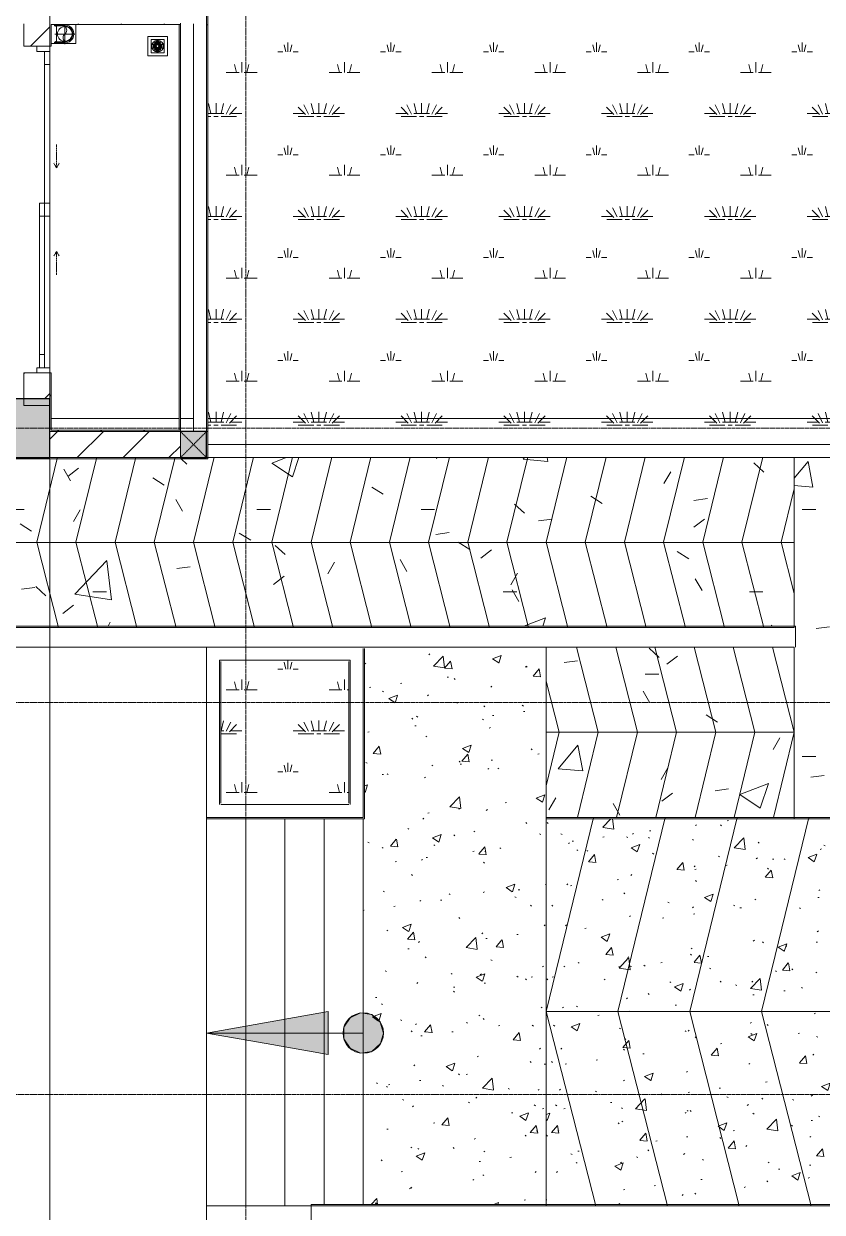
# Model space of a CAD drawing. Header units: millimetres. Extents: x 5121 to 246734, y -48180 to 129206.
# Drawn here: x 53253 to 59368, y 47536 to 56633 of the extents above; entities that cross this region are included whole.
import ezdxf

# ---------------------------------------------------------------- set-up
doc = ezdxf.new("R2010")
doc.units = ezdxf.units.MM
for name, pattern in [('Dash', [6, 3, -3]), ('Grid Line', [22.225, 12.7, -3.175, 3.175, -3.175]), ('IMPORT-CENTER _3_', [10.16, 6.35, -1.27, 1.27, -1.27])]:
    doc.linetypes.add(name, pattern=pattern)
for name, color, linetype, lineweight in [('0-1', 7, 'Continuous', 5), ('A-DETL-THIN', 151, 'Continuous', 9), ('A-DOOR', 31, 'Continuous', 9), ('A-DOOR-FRAM', 31, 'Continuous', 9), ('A-DOOR-HDLN', 31, 'Dash', 9), ('A-FLOR', 192, 'Continuous', 9), ('A-FLOR-1', 50, 'Continuous', 9), ('A-FLOR-PATT', 8, 'Continuous', 9), ('A-WALL', 113, 'Continuous', 9), ('A-WALL-1', 250, 'Continuous', 18), ('A-WALL-FNSH-1', 50, 'Continuous', 9), ('A-WALL-PATT-2', 50, 'Continuous', 9), ('A-WALL-PATT-3', 111, 'Continuous', 9), ('G-IMPT', 8, 'Continuous', 9), ('G-IMPT-2', 8, 'IMPORT-CENTER _3_', 9), ('I-WALL-1', 50, 'Continuous', 9), ('M-EQPM', 50, 'Continuous', 9), ('S-COLS', 52, 'Continuous', 9), ('S-COLS-1', 7, 'Continuous', 5), ('S-COLS-2', 10, 'Continuous', 25), ('S-COLS-5', 52, 'Continuous', 25), ('S-COLS-6', 52, 'Dash', 9), ('S-COLS-HDLN', 52, 'Dash', 9), ('S-GRID-1', 1, 'Grid Line', 9), ('S-STRS', 31, 'Continuous', 9), ('S-STRS-ANNO', 31, 'Continuous', 9)]:
    doc.layers.add(name, color=color, linetype=linetype, lineweight=lineweight)
pattern_1 = [(45, (0, 0), (-164.4023, 164.4023), [])]
pattern_2 = [(45, (0, 0), (-175.3625, 175.3625), [])]
pattern_3 = [(0, (236.2, 15.75), (787.4, 787.4), [118.11, -23.622, 31.496, -23.622, -590.55]), (0, (236.2, 15.75), (787.4, 787.4), [-196.85, 118.11, -472.44]), (0, (196.85, 39.4), (787.4, 787.4), [78.74, -59.055, 118.11, -59.055, -472.44]), (0, (196.85, 39.4), (787.4, 787.4), [-314.96, 78.74, -393.7]), (0, (472.44, 354.3), (787.4, 787.4), [98.425, -39.37, 98.425, -551.18]), (0, (78.74, 511.8), (787.4, 787.4), [39.37, -78.74, 39.37, -629.92]), (90, (157.5, 511.8), (-787.4, 787.4), [70.866, -716.534]), (90, (393.7, 39.4), (-787.4, 787.4), [78.74, -708.66]), (90, (590.55, 354.3), (-787.4, 787.4), [78.74, -708.66]), (45, (496.06, 31.5), (0, 787.4), [78.74, -1034.812]), (135, (291.34, 31.5), (-787.4, 6e-14), [78.74, -1034.812]), (63.435, (472.44, 35.43), (-0.0007, 787.4), [78.74, -1681.94]), (75.964, (433.07, 39.37), (-0.00383, 787.3999), [78.74, -3167.793]), (75.964, (629.92, 354.33), (-0.00383, 787.3999), [62.992, -3183.541]), (75.964, (173.23, 511.81), (-0.00383, 787.3999), [55.118, -3191.415]), (104.036, (354.33, 39.37), (0.00383, 787.3999), [78.74, -3167.793]), (104.036, (551.18, 354.33), (0.00383, 787.3999), [62.992, -3183.541]), (104.036, (141.73, 511.81), (0.00383, 787.3999), [55.118, -3191.415]), (116.565, (314.96, 35.43), (0.0007, 787.4), [78.74, -1681.939])]

# ---------------------------------------------------------------- blocks, each defined once
blk = doc.blocks.new('NCV_TKTC_KET CAU_rvt-1-TKCS_MB TỔNG THỂ TẦNG 1')
at = {"layer": 'S-COLS-1'}
blk.add_hatch(color=256, dxfattribs=at).paths.add_polyline_path([(52602.6, 53311.9), (53452.6, 53312), (53452.6, 53761.9), (52602.6, 53761.9), (52602.6, 53321.2)])
at = {"layer": 'S-COLS-2'}
for p, q in [((53452.6, 53761.9), (52602.6, 53761.9)), ((53452.6, 53311.9), (53452.6, 53761.9)), ((52602.6, 53311.9), (53452.6, 53311.9))]:
    blk.add_line(p, q, dxfattribs=at)
blk = doc.blocks.new('NCV_TKTC_TANG 1_rvt-1-TKCS_MB TỔNG THỂ TẦNG 1')
at = {"layer": 'A-WALL-PATT-2'}
h = blk.add_hatch(dxfattribs=at)
h.set_pattern_fill('FP_10', color=256, style=0, pattern_type=2)
h.set_pattern_definition(pattern_1)
h.paths.add_polyline_path([(54452.6, 56626.9), (54452.6, 56633.3), (53452.6, 56631.9), (53452.6, 56626.9), (54442.6, 56626.9)])
h = blk.add_hatch(dxfattribs=at)
h.set_pattern_fill('FP_10', color=256, style=0, pattern_type=2)
h.set_pattern_definition(pattern_1)
h.paths.add_polyline_path([(53452.6, 53511.9), (53462.6, 53511.9), (53462.6, 53960.3), (53452.6, 53957.2), (53452.6, 53511.9)])
h.paths.add_polyline_path([(53462.6, 56460.3), (53462.6, 56626.9), (53452.6, 56625.7), (53452.6, 56460.3)])
h = blk.add_hatch(dxfattribs=at)
h.set_pattern_fill('FP_10', color=256, style=0, pattern_type=2)
h.set_pattern_definition(pattern_1)
h.paths.add_polyline_path([(53462.6, 53511.9), (54452.6, 53511.9), (54452.6, 53521.9), (53462.6, 53521.9)])
at = {"layer": 'A-FLOR-1'}
blk.add_line((53452.5, 54000.3), (53452.5, 55160.7), dxfattribs=at)
at = {"layer": 'A-WALL-1'}
for p, q in [((53452.6, 56636.9), (53452.6, 56626.9)), ((53452.6, 56626.9), (53452.6, 56460.3)), ((53462.6, 56626.9), (54452.6, 56626.9)), ((53462.6, 56460.3), (53462.6, 56626.9)), ((54452.6, 56626.9), (54452.6, 56636.9)), ((53452.6, 56460.3), (53462.6, 56460.3)), ((53452.6, 53960.3), (53452.6, 53511.9)), ((53462.6, 53960.3), (53452.6, 53960.3)), ((53462.6, 53521.9), (53462.6, 53960.3)), ((53452.6, 53511.9), (53462.6, 53511.9)), ((54452.6, 53521.9), (53462.6, 53521.9)), ((53462.6, 53511.9), (54452.6, 53511.9)), ((54452.6, 53511.9), (54452.6, 53521.9))]:
    blk.add_line(p, q, dxfattribs=at)
at = {"layer": 'I-WALL-1'}
for p, q in [((54442.6, 53521.9), (54442.6, 56626.9)), ((54452.6, 56626.9), (54452.6, 53521.9))]:
    blk.add_line(p, q, dxfattribs=at)
blk = doc.blocks.new('DEG_02-DEG_03 - DEG_02-2500x2400mm-CỬA ĐI 02 CÁNH TRƯỢT-625766-TKCS_MB TỔNG THỂ TẦNG 1')
at = {"layer": 'A-DOOR'}
for p, q in [((-1110, 100), (-1210, 100)), ((-1210, 100), (-1210, 60)), ((-1110, 60), (-1110, 100)), ((-1110, 100), (-50, 100)), ((50, 100), (-50, 100)), ((-50, 100), (-50, 60)), ((50, 60), (50, 100)), ((-1210, 60), (-1110, 60)), ((-50, 60), (-1110, 60)), ((50, 60), (-50, 60)), ((-50, 60), (-50, 20)), ((-50, 60), (50, 60)), ((-50, 20), (50, 20)), ((50, 20), (50, 60)), ((50, 60), (1110, 60)), ((1110, 20), (50, 20)), ((1210, 60), (1110, 60)), ((1110, 60), (1110, 20)), ((1110, 20), (1210, 20)), ((1210, 20), (1210, 60))]:
    blk.add_line(p, q, dxfattribs=at)
at = {"layer": 'A-DOOR-FRAM'}
for p, q in [((-1210, 100), (-1250, 100)), ((-1250, 100), (-1250, 0)), ((-1210, 0), (-1210, 100)), ((1250, 100), (1210, 100)), ((1210, 100), (1210, 0)), ((1250, 0), (1250, 100)), ((-1250, 0), (-1210, 0)), ((1210, 0), (1250, 0))]:
    blk.add_line(p, q, dxfattribs=at)
at = {"layer": 'A-DOOR-HDLN'}
for p, q in [((-500.4, 151.1), (-320.4, 151.1)), ((-320.4, 151.1), (-355, 171.1)), ((-320.4, 151.1), (-355, 131.1)), ((320.4, 151.1), (355, 171.1)), ((320.4, 151.1), (355, 131.1)), ((500.4, 151.1), (320.4, 151.1))]:
    blk.add_line(p, q, dxfattribs=at)
blk = doc.blocks.new('TKTC_XREF_251221_MB TANG 1 - TKTC_XREF_260130_MB TANG 1_dwg_THU NUOC - THU NUOC-444531-TKCS_MB TẦNG 1-4202124-TKCS_MB TỔNG THỂ TẦNG 1')
at = {"layer": 'M-EQPM'}
for p, q in [((-23.3, 10.8), (40.9, 10.8)), ((40.9, 4.8), (-23.3, 4.8)), ((-11, 23.3), (28.5, 23.3)), ((28.5, 17.3), (-11, 17.3)), ((-1.1, 35.6), (18.5, 35.6)), ((18.5, 29.6), (-1.1, 29.6)), ((-23.3, -13.6), (40.9, -13.6)), ((40.9, -19.6), (-23.3, -19.6)), ((-11, -26.1), (28.5, -26.1)), ((28.5, -32.1), (-11, -32.1)), ((-1.1, -38.5), (18.5, -38.5)), ((18.5, -44.5), (-1.1, -44.5))]:
    blk.add_line(p, q, dxfattribs=at)
at = {"layer": 'M-EQPM', "flags": 128}
for points in [[(83.7, -79.4), (83.7, 70.6), (-66.3, 70.6), (-66.3, -79.4)], [(58.7, -54.4), (58.7, 45.6), (-41.3, 45.6), (-41.3, -54.4)]]:
    blk.add_lwpolyline(points, close=True, dxfattribs=at)
for points in [[(-23.3, -1.2), (0.7, -1.2), (0.7, -7.2), (-23.3, -7.2)], [(40.9, -7.2), (16.7, -7.2), (16.7, -1.2), (40.9, -1.2)]]:
    blk.add_lwpolyline(points, dxfattribs=at)
at = {"layer": 'M-EQPM'}
for centre, radius, start, end in [((8.7, -4.4), 45, 360, 180), ((8.7, -4.4), 45, 360, 180), ((-23.3, 7.8), 3, 90, 270), ((-11, 20.3), 3, 90, 270), ((-1.1, 32.6), 3, 90, 270), ((18.5, 32.6), 3, 270, 90), ((28.5, 20.3), 3, 270, 90), ((40.9, 7.8), 3, 270, 90), ((8.7, -4.4), 45, 180, 360), ((8.7, -4.4), 45, 180, 360), ((-23.3, -4.2), 3, 90, 270), ((-23.3, -16.6), 3, 90, 270), ((-11, -29.1), 3, 90, 270), ((-1.1, -41.5), 3, 90, 270), ((18.5, -41.5), 3, 270, 90), ((28.5, -29.1), 3, 270, 90), ((40.9, -4.2), 3, 270, 90), ((40.9, -16.6), 3, 270, 90)]:
    blk.add_arc(centre, radius, start, end, dxfattribs=at)
blk = doc.blocks.new('TKTC_XREF_251221_MB TANG 1 - TKTC_XREF_260130_MB TANG 1_dwg_CUM U_DN100-V224-TKCS_MB TỔNG THỂ TẦNG 1')
at = {"layer": 'G-IMPT'}
blk.add_hatch(color=256, dxfattribs=at).paths.add_polyline_path([(0, 61), (28.5, 53.7), (40.3, 45.3), (49.4, 35), (55.1, 25.1), (59.1, 14.8), (61, 0), (53.7, -28.5), (45.3, -40.3), (35, -49.4), (25.1, -55.1), (14.8, -59.1), (0, -58.9), (0, -57), (20.1, -52.8), (36.6, -43.1), (47.8, -30.5), (54.6, -15.8), (55.1, -14.8), (57, 0), (52.8, 20.1), (43.1, 36.6), (30.5, 47.8), (15.8, 54.6), (14.8, 55.1), (0, 58.9)])
for p, q in [((-79.1, 66.6), (-79.1, 63.4)), ((-76.6, 66.6), (-76.6, 63.4)), ((-74.6, 66.6), (-74.6, 63.4)), ((-72.7, 69.3), (-72.7, 60.7)), ((-66.9, 67.9), (-71.7, 67.9)), ((-66.9, 62.1), (-71.7, 62.1)), ((-65, 69), (0, 69)), ((-79.1, -63.4), (-79.1, -66.6)), ((-76.6, -63.4), (-76.6, -66.6)), ((-74.6, -63.4), (-74.6, -66.6)), ((-72.7, -60.7), (-72.7, -69.3)), ((-66.9, -62.1), (-71.7, -62.1)), ((-66.9, -67.9), (-71.7, -67.9)), ((-66.9, -72.7), (-66.9, -70.8)), ((-65, -69), (0, -69))]:
    blk.add_line(p, q, dxfattribs=at)
at = {"layer": 'G-IMPT', "flags": 128}
for points in [[(-72.7, 67.6), (-78.1, 67.6), (-78.1, 62.4), (-72.7, 62.4)], [(-71.7, 59.2), (-66.9, 59.2), (-66.9, 70.8), (-71.7, 70.8)], [(-66.9, 70.8), (-66.9, 72.7), (-65, 72.7), (-65, 57.3), (-66.9, 57.3), (-66.9, 59.2)], [(-65, 61), (0, 61), (0, 57)], [(-72.7, -62.4), (-78.1, -62.4), (-78.1, -67.6), (-72.7, -67.6)], [(-71.7, -70.8), (-66.9, -70.8), (-66.9, -59.2), (-71.7, -59.2)], [(-66.9, -59.2), (-66.9, -57.3), (-65, -57.3), (-65, -72.4)], [(-65, -61), (0, -61), (0, -57)]]:
    blk.add_lwpolyline(points, dxfattribs=at)
at = {"layer": 'G-IMPT'}
for centre, radius, start, end in [((-78.1, 66.6), 0.96, 90, 180), ((-78.1, 63.4), 0.96, 180, 270), ((-71.1, 69.3), 1.56, 112.61986, 247.38014), ((-67.9, 65), 4.8, 143.1301, 216.8699), ((-71.1, 60.7), 1.56, 112.61986, 247.38014), ((0, 0), 69, 270, 90), ((0, 0), 61, 270, 90), ((0, 0), 57, 270, 90), ((-78.1, -63.4), 0.96, 90, 180), ((-78.1, -66.6), 0.96, 180, 270), ((-71.1, -60.7), 1.56, 112.61986, 247.38014), ((-67.9, -65), 4.8, 143.1301, 216.8699), ((-71.1, -69.3), 1.56, 112.61986, 247.38014)]:
    blk.add_arc(centre, radius, start, end, dxfattribs=at)
blk = doc.blocks.new('TKTC_XREF_251221_MB TANG 1 - TKTC_XREF_260130_MB TANG 1_dwg_$cc-V225-TKCS_MB TỔNG THỂ TẦNG 1')
at = {"layer": 'G-IMPT'}
blk.add_circle((0, 0), 0.5, dxfattribs=at)
for centre, radius, start, end in [((0, 0), 0.5, 90, 270), ((0.188, 0.25), 0.313, 126.8699, 233.1301), ((-0.188, -0.25), 0.313, 306.8699, 53.1301)]:
    blk.add_arc(centre, radius, start, end, dxfattribs=at)
at = {"layer": 'G-IMPT-2'}
for p, q in [((-0.673, 0), (0.673, 0)), ((0, -0.673), (0, 0.639))]:
    blk.add_line(p, q, dxfattribs=at)
blk = doc.blocks.new('TKTC_XREF_251221_MB TANG 1 - TKTC_XREF_260130_MB TANG 1_dwg-4202109-TKCS_MB TỔNG THỂ TẦNG 1')
at = {"layer": 'G-IMPT'}
blk.add_line((-149648.9, -344719.3), (-149648.9, -344863.9), dxfattribs=at)
at = {"layer": 'G-IMPT', "flags": 128}
for points in [[(-149649, -344719.3), (-149649, -344864.2), (-149689.1, -344863.9)], [(-149648.9, -344863.9), (-149499.2, -344863.9), (-149499.2, -344719.7)]]:
    blk.add_lwpolyline(points, dxfattribs=at)
at = {"extrusion": (0, 0, -1)}
for name, p, xscale, yscale, zscale, rotation in [('TKTC_XREF_251221_MB TANG 1 - TKTC_XREF_260130_MB TANG 1_dwg_CUM U_DN100-V224-TKCS_MB TỔNG THỂ TẦNG 1', (149584, -344791.5), 0.9975000000000006, 0.9975000000000006, -0.9975000000000006, 180.000991338195), ('TKTC_XREF_251221_MB TANG 1 - TKTC_XREF_260130_MB TANG 1_dwg_$cc-V225-TKCS_MB TỔNG THỂ TẦNG 1', (149584, -344792.4), 113.7150000000073, 113.7150000000073, -113.7150000000073, 359.9990086636432)]:
    blk.add_blockref(name, p, dxfattribs=dict(at, xscale=xscale, yscale=yscale, zscale=zscale, rotation=rotation))
at = {"extrusion": (0, 0, -1), "zscale": -1}
blk.add_blockref('TKTC_XREF_251221_MB TANG 1 - TKTC_XREF_260130_MB TANG 1_dwg_THU NUOC - THU NUOC-444531-TKCS_MB TẦNG 1-4202124-TKCS_MB TỔNG THỂ TẦNG 1', (148865.4, -344881), dxfattribs=at)
blk = doc.blocks.new('TKTC_XREF_251221_MB TANG 1 - TKTC_XREF_251221_MB TANG 1-2038492-TKCS_MB TỔNG THỂ TẦNG 1')
blk.add_blockref('TKTC_XREF_251221_MB TANG 1 - TKTC_XREF_260130_MB TANG 1_dwg-4202109-TKCS_MB TỔNG THỂ TẦNG 1', (169499.1, 384109.7))
blk = doc.blocks.new('TKTC_NAP THAM BE NUOC NGAM_260130 - TKTC_XREF_260130_NAP THAM BE NUOC NGAM_dwg-4013458-TKCS_MB TỔNG THỂ TẦNG 1')
at = {"layer": 'G-IMPT'}
for p, q in [((-149709, 149578), (-149709, 150738)), ((-149709, 149578), (-149709, 150738)), ((-148719.1, 149189.7), (-149699.1, 149189.7)), ((-148719.1, 149189.7), (-149699.1, 149189.7)), ((-148609.1, 149189.7), (-148709.1, 149189.7)), ((-148609.1, 149189.7), (-148709.1, 149189.7)), ((-142334, 149189.7), (-148499, 149189.7)), ((-149709, 148879.7), (-149709, 140124.7))]:
    blk.add_line(p, q, dxfattribs=at)
at = {"layer": 'G-IMPT', "flags": 128}
for points in [[(-149699, 153614.7), (-142334, 153614.7), (-142334, 149189.7), (-148499, 149189.7)], [(-135209, 141325.1), (-135209, 153614.7), (-142034, 153614.7), (-142034, 148889.7), (-148499, 148889.7)]]:
    blk.add_lwpolyline(points, dxfattribs=at)
blk = doc.blocks.new('TKTC_NAP THAM BE NUOC NGAM_260130 - NẮP THĂM BỂ NƯỚC NGẦM-2336355-TKCS_MB TỔNG THỂ TẦNG 1')
blk.add_blockref('TKTC_NAP THAM BE NUOC NGAM_260130 - TKTC_XREF_260130_NAP THAM BE NUOC NGAM_dwg-4013458-TKCS_MB TỔNG THỂ TẦNG 1', (150009, -139814.7))
blk = doc.blocks.new('G1_SOF - BO TRU - 200x200-3050151-TKCS_MB TỔNG THỂ TẦNG 1')
at = {"layer": 'S-COLS-HDLN'}
for p, q in [((-100, 100), (100, -100)), ((100, 100), (-100, -100))]:
    blk.add_line(p, q, dxfattribs=at)

msp = doc.modelspace()

# ---------------------------------------------------------------- hatches: boundary and pattern name
at = {"layer": 'A-FLOR-PATT'}
h = msp.add_hatch(dxfattribs=at)
h.set_pattern_fill('FP_23', color=256, style=0, pattern_type=2)
h.set_pattern_definition(pattern_3)
h.paths.add_polyline_path([(59826.9, 53411.9), (60152.5, 53411.9), (60152.5, 55396.3), (62163.2, 55396.9), (62264.5, 55404), (62375.1, 55425.7), (62460.7, 55452.1), (62556.4, 55494.2), (62648.9, 55548.9), (62713.7, 55596.1), (62789, 55664.9), (62866.4, 55756.8), (62914.6, 55828.1), (62963.4, 55921.9), (62992.6, 55992.4), (63020.3, 56088.3), (63037, 56186.7), (63042.6, 56286.3), (63041.2, 61300.1), (63034.9, 61462.3), (63015.3, 61651.4), (62983.2, 61838.9), (62938.5, 62025), (62881.4, 62208.3), (62811.9, 62388), (62731.2, 62561.6), (62635.7, 62735.2), (62528.1, 62902.4), (62410.9, 63059.8), (62319, 63170.9), (62188.6, 63309.2), (62048.9, 63438.9), (61900.8, 63559.3), (61744.8, 63669.8), (61581.4, 63770.1), (61411, 63859.5), (61234, 63937.8), (61050.3, 64004.7), (60859.1, 64059.8), (60682.8, 64098.6), (60528.6, 64124), (60340.9, 64142.4), (60152.6, 64148.6), (60152.6, 64158.6), (54662.6, 64158.6), (54661.5, 61501.9), (53462.6, 61501.9), (53462.6, 61511.9), (53452.6, 61511.9), (53452.7, 60435.3), (53462.6, 60435.3), (53463.1, 56843.3), (54662.6, 56843.3), (54662.6, 53411.9), (59448.1, 53411.9)])
h = msp.add_hatch(dxfattribs=at)
h.set_pattern_fill('FP_50', color=256, style=0, pattern_type=2)
h.set_pattern_definition([(0, (363.27, 0), (2513.732, 629.92), [103.69, -1781.607, 103.69, -11836.535]), (0, (363.27, 0), (2513.732, 629.92), [-1988.99, -1781.607, 103.69, -3666.906, -6284.33]), (0, (363.27, 0), (2513.732, 629.92), [-7541.196, 103.69, -1781.607, 103.69, -4295.34]), (0, (363.27, 0), (2513.732, 629.92), [-9530.186, -1153.175, 103.69, -3038.473]), (119.941, (1305.9, 314.96), (-1801.092, 1867.159), [103.876, -1784.77, -11961.42]), (119.941, (1305.9, 314.96), (-1801.092, 1867.159), [-1888.646, 103.876, -1784.77, -10072.777]), (119.941, (1305.9, 314.96), (-1801.092, 1867.159), [-3777.29, 103.876, -3673.416, -6295.486]), (119.941, (1305.9, 314.96), (-1801.092, 1867.159), [-7554.583, 103.876, -1784.77, -4406.84]), (119.941, (1305.9, 314.96), (-1801.092, 1867.159), [-9443.23, 103.876, -1155.22, -3147.743]), (119.941, (1305.9, 314.96), (-1801.092, 1867.159), [-10702.326, 103.876, -3043.87]), (240.059, (1620.13, 1574.8), (-712.6093, -2497.0717), [103.876, -1784.77, -11961.42]), (240.059, (1620.13, 1574.8), (-712.6093, -2497.0717), [-1888.646, 103.876, -1784.77, -10072.777]), (240.059, (1620.13, 1574.8), (-712.6093, -2497.0717), [-3777.29, 103.876, -3673.416, -6295.486]), (240.059, (1620.13, 1574.8), (-712.6093, -2497.0717), [-7554.583, 103.876, -1784.77, -4406.84]), (240.059, (1620.13, 1574.8), (-712.6093, -2497.0717), [-9443.23, 103.876, -1155.22, -3147.743]), (240.059, (1620.13, 1574.8), (-712.6093, -2497.0717), [-10702.326, 103.876, -3043.87])])
h.paths.add_polyline_path([(50602.6, 52021.9), (50602.6, 53301.9), (50352.5, 53301.9), (50352.5, 52021.9)])
h.paths.add_polyline_path([(59152.5, 52021.9), (59152.5, 53311.9), (54662.6, 53311.9), (54662.6, 53301.9), (50802.6, 53301.9), (50802.6, 52021.9), (58993, 52021.9)])
h = msp.add_hatch(dxfattribs=at)
h.set_pattern_fill('FP_51', color=256, style=0, pattern_type=2)
h.set_pattern_definition([(50.067, (363.3, 0), (2253.75, -197.63), [235.99, -2595.89]), (354.988, (363.3, 0), (-435.97, 2369.106), [188.53, -2073.866]), (100.427, (551, -16.5), (1817.78, 2171.45), [200.74, -2208.145]), (46.252, (363.3, 630), (3353.45, -521.31), [353.93, -3893.22]), (96.62, (642.7, 586.5), (2936.87, 3068.08), [301.12, -3312.37]), (351.164, (363.3, 630), (2936.84, 3068.1), [282.81, -3110.92]), (21.045, (677.5, 472.4), (1875.572, -1268.1), [235.734, -2593.075]), (325.937, (677.5, 472.4), (764.545, 2283.93), [188.67, -2075.365]), (71.492, (833.8, 366.8), (2640.12, 1015.83), [200.71, -2207.79]), (37.565, (363.3, 0), (38.216, 1048.482), [103.782, -1946.707, 103.782, -2003.316, -2083.51]), (37.565, (363.3, 0), (38.216, 1048.482), [-4157.587, 103.782, -1979.73]), (7.518, (363.3, 0), (826.598, 1242.246), [103.696, -1096.66, 103.696, -1897.944, -793.43]), (7.518, (363.3, 0), (826.598, 1242.246), [-3201.995, 103.696, -689.733]), (327.439, (-337.4, 0), (1677.359, -71.027), [103.762, -682.316, 103.762, -2348.802, -3254.364]), (327.439, (-337.4, 0), (1677.359, -71.027), [-3238.643, 103.76, -3150.6]), (317.433, (-651.7, 0), (1832.464, 315.305), [103.804, -918.504, 103.804, -3837.584]), (317.433, (-651.7, 0), (1832.464, 315.305), [-1126.11, -1525.597, 103.804, -2208.184])])
h.paths.add_polyline_path([(50602.6, 52021.9), (50602.6, 53301.9), (50352.5, 53301.9), (50352.5, 52021.9)])
h.paths.add_polyline_path([(59152.5, 52021.9), (59152.5, 53311.9), (54662.6, 53311.9), (54662.6, 53301.9), (50802.6, 53301.9), (50802.6, 52021.9), (58993, 52021.9)])
h = msp.add_hatch(dxfattribs=at)
h.set_pattern_fill('FP_7', color=256, style=0, pattern_type=2)
h.set_pattern_definition([(0, (0, 0), (2519.68, 629.92), [103.937, -1785.823, 103.937, -1785.823, -10078.72]), (0, (0, 0), (2519.68, 629.92), [-3779.52, 103.937, -3675.583, 103.937, -1785.823, -4409.44]), (0, (0, 0), (2519.68, 629.92), [-9448.8, 103.937, -1155.903, 103.937, -3045.663]), (120, (944.9, 314.96), (-1805.3667, 1867.147), [103.937, -1785.823, 103.937, -11864.543]), (120, (944.9, 314.96), (-1805.3667, 1867.147), [-1993.697, -1785.823, 103.937, -3675.583, -6299.2]), (120, (944.9, 314.96), (-1805.3667, 1867.147), [-7559.04, 103.937, -1785.823, 103.937, -4305.503]), (120, (944.9, 314.96), (-1805.3667, 1867.147), [-9552.737, -1155.903, 103.937, -3045.663]), (240, (1259.84, 1574.8), (-714.3133, -2497.067), [103.937, -1785.823, 103.937, -11864.543]), (240, (1259.84, 1574.8), (-714.3133, -2497.067), [-1993.697, -1785.823, 103.937, -3675.583, -6299.2]), (240, (1259.84, 1574.8), (-714.3133, -2497.067), [-7559.04, 103.937, -1785.823, 103.937, -4305.503]), (240, (1259.84, 1574.8), (-714.3133, -2497.067), [-9552.737, -1155.903, 103.937, -3045.663])])
h.paths.add_polyline_path([(59448.1, 50557.9), (60452.5, 50557.9), (60452.5, 53311.9), (59152.5, 53311.9), (59152.5, 52021.9), (59162.5, 52021.9), (59162.5, 51861.9), (59152.5, 51861.9), (59152.5, 50557.9)])
h = msp.add_hatch(dxfattribs=at)
h.set_pattern_fill('FP_49', color=256, style=0, pattern_type=2)
h.set_pattern_definition([(50, (0, 0), (2259.083, -197.644), [236.22, -2598.42]), (355, (0, 0), (-437.01, 2369.104), [188.976, -2078.736]), (100.451, (188.3, -16.5), (1822.09, 2171.446), [200.756, -2208.32]), (46.184, (0, 630), (3361.38, -521.33), [354.33, -3897.63]), (96.636, (280, 586.5), (2943.79, 3068.1), [301.13, -3312.47]), (351.184, (0, 630), (2943.82, 3068.07), [283.46, -3118.1]), (21, (315, 472.4), (1880.02, -1268.09), [236.22, -2598.42]), (326, (315, 472.4), (766.346, 2283.93), [188.976, -2078.736]), (71.451, (471.6, 366.8), (2646.37, 1015.824), [200.756, -2208.32]), (37.5, (0, 0), (38.299, 1048.482), [103.937, -1949.602, 103.937, -2006.295, -2086.61]), (37.5, (0, 0), (38.299, 1048.482), [-4163.77, 103.937, -1982.673]), (7.5, (0, 0), (828.564, 1242.239), [103.937, -1099.21, 103.937, -1902.358, -795.274]), (7.5, (0, 0), (828.564, 1242.239), [-3209.442, 103.937, -691.337]), (327.5, (-702.4, 0), (1681.327, -71.039), [103.937, -683.463, 103.937, -2352.75, -3259.836]), (327.5, (-702.4, 0), (1681.327, -71.039), [-3244.09, 103.937, -3155.9]), (317.5, (-1017.3, 0), (1836.803, 315.29), [103.937, -919.683, 103.937, -1527.556, -2314.956]), (317.5, (-1017.3, 0), (1836.803, 315.29), [-2655.113, 103.937, -2211.02])])
h.paths.add_polyline_path([(59448.1, 50557.9), (60452.5, 50557.9), (60452.5, 53311.9), (59152.5, 53311.9), (59152.5, 52021.9), (59162.5, 52021.9), (59162.5, 51861.9), (59152.5, 51861.9), (59152.5, 50557.9)])
h = msp.add_hatch(dxfattribs=at)
h.set_pattern_fill('FP_15', color=256, style=0, pattern_type=2)
h.set_pattern_definition([(50, (0, 0), (677.7247, -59.293), [70.866, -779.526]), (355, (0, 0), (-131.1036, 710.731), [56.693, -623.621]), (100.451, (56.5, -4.94), (546.6267, 651.434), [60.227, -662.495]), (46.184, (0, 189), (1008.414, -156.399), [106.299, -1169.289]), (96.636, (84, 175.9), (883.138, 920.431), [90.34, -993.743]), (351.184, (0, 189), (883.146, 920.423), [85.039, -935.431]), (21, (94.5, 141.73), (564.0056, -380.4262), [70.866, -779.526]), (326, (94.5, 141.7), (229.9034, 685.1796), [56.693, -623.621]), (71.451, (141.5, 110), (793.912, 304.747), [60.227, -662.495]), (37.5, (0, 0), (11.4894, 314.545), [10.394, -605.668, 10.394, -622.676, -625.983]), (37.5, (0, 0), (11.4894, 314.545), [-1249.131, 10.394, -615.589]), (7.5, (0, 0), (248.5691, 372.672), [10.394, -350.55, 10.394, -591.495, -238.582]), (7.5, (0, 0), (248.5691, 372.672), [-962.833, 10.394, -228.189]), (327.5, (-210.7, 0), (504.3984, -21.3116), [10.394, -225.826, 10.394, -726.613, -977.951]), (327.5, (-210.7, 0), (504.3984, -21.3116), [-973.226, 10.394, -967.557]), (317.5, (-305.2, 0), (551.0412, 94.5872), [10.394, -296.692, 10.394, -479.054, -694.487]), (317.5, (-305.2, 0), (551.0412, 94.5872), [-796.534, 10.394, -684.093])])
h.paths.add_polyline_path([(57252.6, 47596.3), (57252.6, 51861.9), (55852.6, 51861.9), (55852.6, 51851.9), (55862.6, 51851.9), (55862.6, 50547.5), (55852.6, 50547.5), (55852.6, 47596.3)])
h = msp.add_hatch(dxfattribs=at)
h.set_pattern_fill('FP_47', color=256, style=0, pattern_type=2)
h.set_pattern_definition([(0, (194.6, 0), (2513.732, 629.92), [103.69, -1781.607, 103.69, -11836.535]), (0, (194.6, 0), (2513.732, 629.92), [-1988.99, -1781.607, 103.69, -3666.906, -6284.33]), (0, (194.6, 0), (2513.732, 629.92), [-7541.196, 103.69, -1781.607, 103.69, -4295.34]), (0, (194.6, 0), (2513.732, 629.92), [-9530.186, -1153.175, 103.69, -3038.473]), (119.941, (1137.3, 314.96), (-1801.092, 1867.159), [103.876, -1784.77, -11961.42]), (119.941, (1137.3, 314.96), (-1801.092, 1867.159), [-1888.646, 103.876, -1784.77, -10072.777]), (119.941, (1137.3, 314.96), (-1801.092, 1867.159), [-3777.29, 103.876, -3673.416, -6295.486]), (119.941, (1137.3, 314.96), (-1801.092, 1867.159), [-7554.583, 103.876, -1784.77, -4406.84]), (119.941, (1137.3, 314.96), (-1801.092, 1867.159), [-9443.23, 103.876, -1155.22, -3147.743]), (119.941, (1137.3, 314.96), (-1801.092, 1867.159), [-10702.326, 103.876, -3043.87]), (240.059, (1451.5, 1574.8), (-712.6093, -2497.0717), [103.876, -1784.77, -11961.42]), (240.059, (1451.5, 1574.8), (-712.6093, -2497.0717), [-1888.646, 103.876, -1784.77, -10072.777]), (240.059, (1451.5, 1574.8), (-712.6093, -2497.0717), [-3777.29, 103.876, -3673.416, -6295.486]), (240.059, (1451.5, 1574.8), (-712.6093, -2497.0717), [-7554.583, 103.876, -1784.77, -4406.84]), (240.059, (1451.5, 1574.8), (-712.6093, -2497.0717), [-9443.23, 103.876, -1155.22, -3147.743]), (240.059, (1451.5, 1574.8), (-712.6093, -2497.0717), [-10702.326, 103.876, -3043.87])])
h.paths.add_polyline_path([(57252.6, 50557.9), (59152.5, 50557.9), (59152.5, 51861.9), (57252.6, 51861.9), (57252.6, 51599.3)])
h = msp.add_hatch(dxfattribs=at)
h.set_pattern_fill('FP_48', color=256, style=0, pattern_type=2)
h.set_pattern_definition([(50.067, (194.6, 0), (2253.75, -197.63), [235.99, -2595.89]), (354.988, (194.6, 0), (-435.97, 2369.106), [188.53, -2073.866]), (100.427, (382.4, -16.5), (1817.78, 2171.45), [200.74, -2208.145]), (46.252, (194.6, 630), (3353.45, -521.31), [353.93, -3893.22]), (96.62, (474, 586.5), (2936.87, 3068.08), [301.12, -3312.37]), (351.164, (194.6, 630), (2936.84, 3068.1), [282.81, -3110.92]), (21.045, (508.8, 472.4), (1875.57, -1268.1), [235.734, -2593.075]), (325.937, (508.8, 472.4), (764.545, 2283.93), [188.67, -2075.365]), (71.492, (665.1, 366.8), (2640.12, 1015.83), [200.71, -2207.79]), (37.565, (194.6, 0), (38.216, 1048.482), [103.782, -1946.707, 103.782, -2003.316, -2083.51]), (37.565, (194.6, 0), (38.216, 1048.482), [-4157.587, 103.782, -1979.73]), (7.518, (194.6, 0), (826.598, 1242.246), [103.696, -1096.66, 103.696, -1897.944, -793.43]), (7.518, (194.6, 0), (826.598, 1242.246), [-3201.995, 103.696, -689.733]), (327.439, (-506.1, 0), (1677.359, -71.027), [103.762, -682.316, 103.762, -2348.802, -3254.364]), (327.439, (-506.1, 0), (1677.359, -71.027), [-3238.643, 103.76, -3150.6]), (317.433, (-820.3, 0), (1832.464, 315.305), [103.804, -918.504, 103.804, -3837.584]), (317.433, (-820.3, 0), (1832.464, 315.305), [-1126.11, -1525.597, 103.804, -2208.184])])
h.paths.add_polyline_path([(57252.6, 50557.9), (59152.5, 50557.9), (59152.5, 51861.9), (57252.6, 51861.9), (57252.6, 51599.3)])
h = msp.add_hatch(dxfattribs=at)
h.set_pattern_fill('FP_23', color=256, style=0, pattern_type=2)
h.set_pattern_definition(pattern_3)
h.paths.add_polyline_path([(55742.6, 50657.5), (55742.6, 51761.9), (54752.6, 51761.9), (54752.6, 51751.9), (54762.6, 51751.9), (54762.6, 50657.5)])
h = msp.add_hatch(dxfattribs=at)
h.set_pattern_fill('FP_42', color=256, style=0, pattern_type=2)
h.set_pattern_definition([(50.049, (261.9, 0), (676.5554, -59.2896), [70.815, -778.97]), (354.991, (261.9, 0), (-130.872, 710.732), [56.596, -622.553]), (100.434, (318.3, -4.94), (545.6757, 651.4395), [60.223, -662.457]), (46.234, (261.9, 189), (1006.6755, -156.389), [106.211, -1168.322]), (96.624, (345.8, 175.9), (881.624, 920.42), [90.338, -993.72]), (351.169, (261.9, 189), (881.623, 920.422), [84.896, -933.855]), (21.033, (356.24, 141.73), (563.0315, -380.4283), [70.759, -778.354]), (325.954, (356.24, 141.7), (229.509, 685.179), [56.626, -622.881]), (71.481, (403.16, 110), (792.5403, 304.7495), [60.216, -662.379]), (37.548, (261.92, 0), (11.4692, 314.5448), [10.382, -605.01, 10.382, -622, -625.303]), (37.548, (261.92, 0), (11.4692, 314.5448), [-1247.775, 10.382, -614.921]), (7.513, (261.9, 0), (248.1388, 372.6727), [10.376, -349.956, 10.376, -590.492, -238.177]), (7.513, (261.9, 0), (248.1388, 372.6727), [-961.199, 10.376, -227.801]), (327.455, (51.57, 0), (503.52804, -21.3126), [10.381, -225.549, 10.381, -725.721, -976.751]), (327.455, (51.57, 0), (503.52804, -21.3126), [-972.032, 10.381, -966.37]), (317.451, (-42.75, 0), (550.0895, 94.5898), [10.384, -296.414, 10.384, -478.605, -693.836]), (317.451, (-42.75, 0), (550.0895, 94.5898), [-795.787, 10.384, -683.452])])
h.paths.add_polyline_path([(60652.6, 47596.3), (60652.6, 50547.9), (57252.6, 50547.9), (57252.6, 47596.3), (60452.5, 47596.3)])
at = {"layer": 'A-WALL-PATT-3'}
h = msp.add_hatch(dxfattribs=at)
h.set_pattern_fill('FP_1', color=256, style=0, pattern_type=2)
h.set_pattern_definition(pattern_2)
h.paths.add_polyline_path([(53452.6, 53711.9), (53452.6, 53711.9), (53452.5, 53960.3), (53252.6, 53960.3), (53252.6, 53761.9), (53452.6, 53761.9), (53452.6, 53712)])
h.paths.add_polyline_path([(53352.6, 56460.3), (53452.6, 56460.3), (53452.5, 56631.9), (53252.6, 56631.9), (53252.6, 56460.3), (53274.6, 56460.3)])
h = msp.add_hatch(dxfattribs=at)
h.set_pattern_fill('FP_1', color=256, style=0, pattern_type=2)
h.set_pattern_definition(pattern_2)
h.paths.add_polyline_path([(54452.6, 53311.9), (54452.6, 53511.9), (53452.6, 53511.9), (53452.6, 53311.9)])
at = {"layer": 'S-COLS-1'}
msp.add_hatch(color=256, dxfattribs=at).paths.add_polyline_path([(54652.6, 53311.9), (54652.6, 53511.9), (54452.6, 53511.9), (54452.6, 53311.9), (54509.3, 53311.9)])
at = {"layer": 'S-STRS-ANNO'}
for points in [[(55582.6, 48743.9), (55582.6, 49071.9), (54652.6, 48907.9), (55107.9, 48827.7)], [(55830.6, 48754.5), (55917, 48766.9), (55984.1, 48827.7), (56007.6, 48907.9), (55983, 48991.7), (55917, 49048.9), (55830.6, 49061.4), (55751.1, 49025.1), (55703.9, 48951.6), (55703.9, 48864.3), (55751.1, 48790.8)]]:
    msp.add_hatch(color=256, dxfattribs=at).paths.add_polyline_path(points)
h = msp.add_hatch(color=256, dxfattribs=at)
edge = h.paths.add_edge_path()
edge.add_arc((55852.6, 48907.9), 155, 0, 360)

# ---------------------------------------------------------------- linework, layer by layer
at = {"layer": 'A-DETL-THIN'}
for p, q in [((50352.5, 53311.9), (59152.5, 53311.9)), ((59152.5, 53311.9), (50352.5, 53311.9)), ((53352.5, 52663.9), (53511.8, 53315.9)), ((53652.5, 52663.9), (53811.8, 53315.9)), ((53952.5, 52663.9), (54111.8, 53315.9)), ((54252.5, 52663.9), (54411.8, 53315.9)), ((54552.5, 52663.9), (54711.8, 53315.9)), ((54852.5, 52663.9), (55011.8, 53315.9)), ((55152.5, 52663.9), (55311.8, 53315.9)), ((55452.5, 52663.9), (55611.8, 53315.9)), ((55752.5, 52663.9), (55911.8, 53315.9)), ((56052.5, 52663.9), (56211.8, 53315.9)), ((56352.5, 52663.9), (56511.8, 53315.9)), ((56652.5, 52663.9), (56811.8, 53315.9)), ((56952.5, 52663.9), (57111.8, 53315.9)), ((57252.5, 52663.9), (57411.8, 53315.9)), ((57552.5, 52663.9), (57711.8, 53315.9)), ((57852.5, 52663.9), (58011.8, 53315.9)), ((58152.5, 52663.9), (58311.8, 53315.9)), ((58452.5, 52663.9), (58611.8, 53315.9)), ((58752.5, 52663.9), (58911.8, 53315.9)), ((59152.5, 53311.9), (59152.5, 52011.9)), ((59152.5, 52011.9), (59152.5, 53311.9)), ((59052.5, 52663.9), (59152.5, 53073.1)), ((50352.5, 52661.9), (59152.5, 52661.9)), ((53352.5, 52663.9), (53519.2, 52011.9)), ((53652.5, 52663.9), (53819.2, 52011.9)), ((53952.5, 52663.9), (54119.2, 52011.9)), ((54252.5, 52663.9), (54419.2, 52011.9)), ((54552.5, 52663.9), (54719.2, 52011.9)), ((54852.5, 52663.9), (55019.2, 52011.9)), ((55152.5, 52663.9), (55319.2, 52011.9)), ((55452.5, 52663.9), (55619.2, 52011.9)), ((55752.5, 52663.9), (55919.2, 52011.9)), ((56052.5, 52663.9), (56219.2, 52011.9)), ((56352.5, 52663.9), (56519.2, 52011.9)), ((56652.5, 52663.9), (56819.2, 52011.9)), ((56952.5, 52663.9), (57119.2, 52011.9)), ((57252.5, 52663.9), (57419.2, 52011.9)), ((57552.5, 52663.9), (57719.2, 52011.9)), ((57852.5, 52663.9), (58019.2, 52011.9)), ((58152.5, 52663.9), (58319.2, 52011.9)), ((58452.5, 52663.9), (58619.2, 52011.9)), ((58752.5, 52663.9), (58919.2, 52011.9)), ((59052.5, 52663.9), (59152.5, 52272.7)), ((59152.5, 52011.9), (50352.5, 52011.9)), ((50352.5, 52011.9), (59152.5, 52011.9)), ((57252.6, 51861.9), (59152.5, 51861.9)), ((57252.6, 50557.9), (57252.6, 51861.9)), ((57652.5, 51209.9), (57485.8, 51861.9)), ((57952.5, 51209.9), (57785.8, 51861.9)), ((58252.5, 51209.9), (58085.8, 51861.9)), ((58552.5, 51209.9), (58385.8, 51861.9)), ((58852.5, 51209.9), (58685.8, 51861.9)), ((59152.5, 51209.9), (58985.8, 51861.9)), ((59152.5, 51861.9), (59152.5, 50557.9)), ((57352.5, 51209.9), (57252.6, 51600.9)), ((57252.6, 51209.9), (59152.5, 51209.9)), ((57352.5, 51209.9), (57252.6, 50801)), ((57652.5, 51209.9), (57493.1, 50557.9)), ((57952.5, 51209.9), (57793.1, 50557.9)), ((58252.5, 51209.9), (58093.1, 50557.9)), ((58552.5, 51209.9), (58393.1, 50557.9)), ((58852.5, 51209.9), (58693.1, 50557.9)), ((59152.5, 51209.9), (58993.1, 50557.9)), ((57252.6, 49072.1), (57615.8, 50557.9)), ((60652.6, 50557.9), (57252.6, 50557.9)), ((57252.6, 50557.9), (57252.6, 47586.3)), ((59152.5, 50557.9), (57252.6, 50557.9)), ((57802.6, 49072.1), (58165.8, 50557.9)), ((58352.6, 49072.1), (58715.8, 50557.9)), ((58902.6, 49072.1), (59265.8, 50557.9)), ((57252.6, 49072.1), (57632.4, 47586.3)), ((57252.6, 49072.1), (60652.6, 49072.1)), ((57802.6, 49072.1), (58182.4, 47586.3)), ((58352.6, 49072.1), (58732.4, 47586.3)), ((58902.6, 49072.1), (59282.4, 47586.3)), ((57252.6, 47586.3), (60652.6, 47586.3))]:
    msp.add_line(p, q, dxfattribs=at)
at = {"layer": 'A-FLOR'}
for p, q in [((57252.6, 47596.3), (57252.6, 51861.9)), ((57252.6, 50557.9), (57252.6, 51861.9)), ((54652.6, 45836.9), (54652.6, 50547.5)), ((57252.6, 50557.9), (57252.6, 50557.9))]:
    msp.add_line(p, q, dxfattribs=at)
at = {"layer": 'A-WALL'}
for p, q in [((54552.6, 53511.9), (54552.6, 56633.3)), ((54652.6, 56633.3), (54652.6, 53511.9)), ((54652.6, 53511.9), (54652.6, 56625.2)), ((54662.6, 56625.2), (54662.6, 53511.9)), ((53452.6, 55160.3), (53452.6, 54000.3)), ((54452.6, 53311.9), (54452.6, 53511.9)), ((54662.6, 53411.9), (60152.5, 53411.9)), ((60252.5, 53311.9), (54662.6, 53311.9)), ((50342.5, 52021.9), (59162.5, 52021.9)), ((59152.5, 52011.9), (50352.5, 52011.9)), ((59162.5, 52021.9), (59162.5, 51861.9)), ((59152.5, 51861.9), (50352.5, 51861.9)), ((54652.6, 50547.5), (54652.6, 51861.9)), ((55852.6, 51851.9), (55852.6, 50557.5)), ((55862.6, 51851.9), (55862.6, 50547.5)), ((55752.6, 51761.9), (54752.6, 51761.9)), ((54752.6, 50657.5), (54752.6, 51761.9)), ((55752.6, 50657.5), (55752.6, 51761.9)), ((54762.6, 51751.9), (54762.6, 50667.5)), ((55742.6, 50667.5), (55742.6, 51751.9)), ((54762.6, 50657.5), (55742.6, 50657.5)), ((55852.6, 50557.5), (54652.6, 50557.5)), ((55862.6, 50547.5), (54652.6, 50547.5)), ((57252.6, 50557.9), (60752.6, 50557.9)), ((57252.6, 50557.9), (57252.6, 50547.9)), ((60752.6, 50547.9), (57252.6, 50547.9)), ((59152.5, 50547.9), (59152.5, 50557.9)), ((75927.6, 47586.3), (54652.6, 47586.3)), ((55452.6, 47596.3), (55452.6, 46447.4)), ((55452.6, 47596.3), (75937.6, 47596.3))]:
    msp.add_line(p, q, dxfattribs=at)
at = {"layer": 'A-WALL-1'}
for p, q in [((53452.6, 57835.3), (53452.6, 56460.3)), ((53252.6, 56633.3), (53252.6, 56460.3)), ((53252.6, 56460.3), (53352.6, 56460.3)), ((53252.6, 53960.3), (53252.6, 53711.9)), ((53352.6, 53960.3), (53252.6, 53960.3)), ((53452.6, 53711.9), (53452.6, 53960.3)), ((53252.6, 53711.9), (53452.6, 53711.9)), ((54452.6, 53511.9), (53452.6, 53511.9)), ((53452.6, 53511.9), (53452.6, 53311.9)), ((53452.6, 53311.9), (54452.6, 53311.9))]:
    msp.add_line(p, q, dxfattribs=at)
at = {"layer": 'A-WALL-FNSH-1'}
for p, q in [((54652.6, 56833.3), (54652.6, 56625.2)), ((54662.6, 56625.2), (54662.6, 56843.3)), ((54652.6, 56625.2), (54662.6, 56625.2)), ((54662.6, 53511.9), (54652.6, 53511.9)), ((54652.6, 53511.9), (54652.6, 53311.9)), ((54662.6, 53301.9), (54662.6, 53511.9)), ((54652.6, 53311.9), (48852.5, 53311.9)), ((48862.5, 53301.9), (54662.6, 53301.9))]:
    msp.add_line(p, q, dxfattribs=at)
at = {"layer": 'S-COLS'}
msp.add_line((54452.6, 53511.9), (54452.6, 53311.9), dxfattribs=at)
at = {"layer": 'S-COLS-5'}
for p, q in [((54652.6, 53511.9), (54452.6, 53511.9)), ((54652.6, 53311.9), (54652.6, 53511.9)), ((54452.6, 53311.9), (54652.6, 53311.9))]:
    msp.add_line(p, q, dxfattribs=at)
at = {"layer": 'S-GRID-1'}
for p, q in [((54952.6, 23210.6), (54952.6, 78232.7)), ((129301.8, 53536.9), (31601.8, 53536.9)), ((129301.8, 51436.9), (31601.8, 51436.9)), ((129301.8, 48436.9), (31601.8, 48436.9))]:
    msp.add_line(p, q, dxfattribs=at)
at = {"layer": 'S-STRS'}
for p, q in [((54652.6, 47586.3), (54652.6, 50547.5)), ((54952.6, 47586.3), (54952.6, 50547.5)), ((55252.6, 47586.3), (55252.6, 50547.5)), ((55552.6, 47596.3), (55552.6, 50547.5)), ((55852.6, 47596.1), (55852.6, 50547.5)), ((54819.3, 47586.3), (54652.6, 47586.3))]:
    msp.add_line(p, q, dxfattribs=at)
at = {"layer": 'S-STRS-ANNO'}
for p, q in [((55582.6, 49071.9), (54652.6, 48907.9)), ((55582.6, 48743.9), (55582.6, 49071.9)), ((55830.6, 49061.4), (55751.1, 49025.1)), ((55917, 49048.9), (55830.6, 49061.4)), ((55983, 48991.7), (55917, 49048.9)), ((55751.1, 49025.1), (55703.9, 48951.6)), ((55703.9, 48951.6), (55703.9, 48864.3)), ((56007.6, 48907.9), (55983, 48991.7)), ((54952.6, 48907.9), (54652.6, 48907.9)), ((54652.6, 48907.9), (55107.9, 48827.7)), ((55252.6, 48907.9), (54952.6, 48907.9)), ((55552.6, 48907.9), (55252.6, 48907.9)), ((55852.6, 48907.9), (55552.6, 48907.9)), ((55703.9, 48864.3), (55751.1, 48790.8)), ((55984.1, 48827.7), (56007.6, 48907.9)), ((55107.9, 48827.7), (55582.6, 48743.9)), ((55751.1, 48790.8), (55830.6, 48754.5)), ((55830.6, 48754.5), (55917, 48766.9)), ((55917, 48766.9), (55984.1, 48827.7))]:
    msp.add_line(p, q, dxfattribs=at)
msp.add_circle((55852.6, 48907.9), 155, dxfattribs=at)

# ---------------------------------------------------------------- block references
at = {"layer": '0-1'}
for name in ['NCV_TKTC_KET CAU_rvt-1-TKCS_MB TỔNG THỂ TẦNG 1', 'NCV_TKTC_TANG 1_rvt-1-TKCS_MB TỔNG THỂ TẦNG 1']:
    msp.add_blockref(name, (0, 0), dxfattribs=at)
at = {"layer": 'A-DOOR', "rotation": 269.9999999999999}
msp.add_blockref('DEG_02-DEG_03 - DEG_02-2500x2400mm-CỬA ĐI 02 CÁNH TRƯỢT-625766-TKCS_MB TỔNG THỂ TẦNG 1', (53352.6, 55210.3), dxfattribs=at)
at = {"layer": 'M-EQPM'}
for name, p in [('TKTC_XREF_251221_MB TANG 1 - TKTC_XREF_251221_MB TANG 1-2038492-TKCS_MB TỔNG THỂ TẦNG 1', (33652.6, 17236.9)), ('TKTC_NAP THAM BE NUOC NGAM_260130 - NẮP THĂM BỂ NƯỚC NGẦM-2336355-TKCS_MB TỔNG THỂ TẦNG 1', (53152.6, 44236.9))]:
    msp.add_blockref(name, p, dxfattribs=at)
at = {"layer": 'S-COLS-6'}
msp.add_blockref('G1_SOF - BO TRU - 200x200-3050151-TKCS_MB TỔNG THỂ TẦNG 1', (54552.6, 53411.9), dxfattribs=at)

doc.saveas('drawing.dxf')
